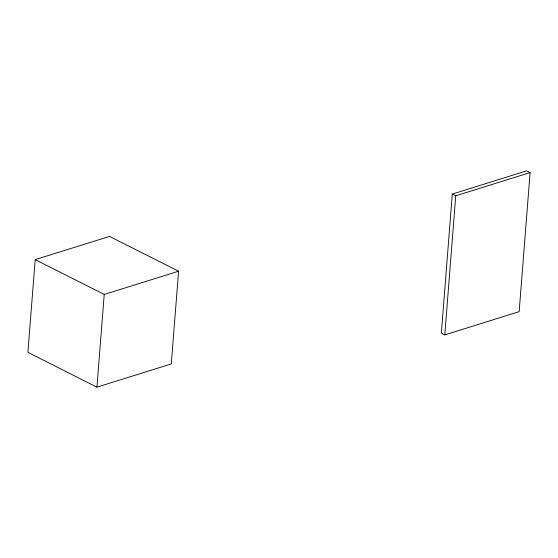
<?xml version="1.0" encoding="UTF-8"?>
<svg xmlns="http://www.w3.org/2000/svg" width="558" height="558" viewBox="0 0 558 558"><rect width="100%" height="100%" fill="white"/><g stroke="black" fill="none" stroke-linecap="round" stroke-linejoin="round"><path stroke-width="0.84" d="M35.196 259.63L27.9 352.342L96.932 387.161L171.285 363.935L178.588 271.216L109.549 236.404L35.196 259.63L104.227 294.443L178.588 271.216M96.932 387.161L104.227 294.443M452.294 194.065L441.35 333.14L444.796 334.877L519.156 311.65L530.1 172.582L526.647 170.839L452.294 194.065L455.746 195.809L530.1 172.582M444.796 334.877L455.746 195.809"/></g></svg>
